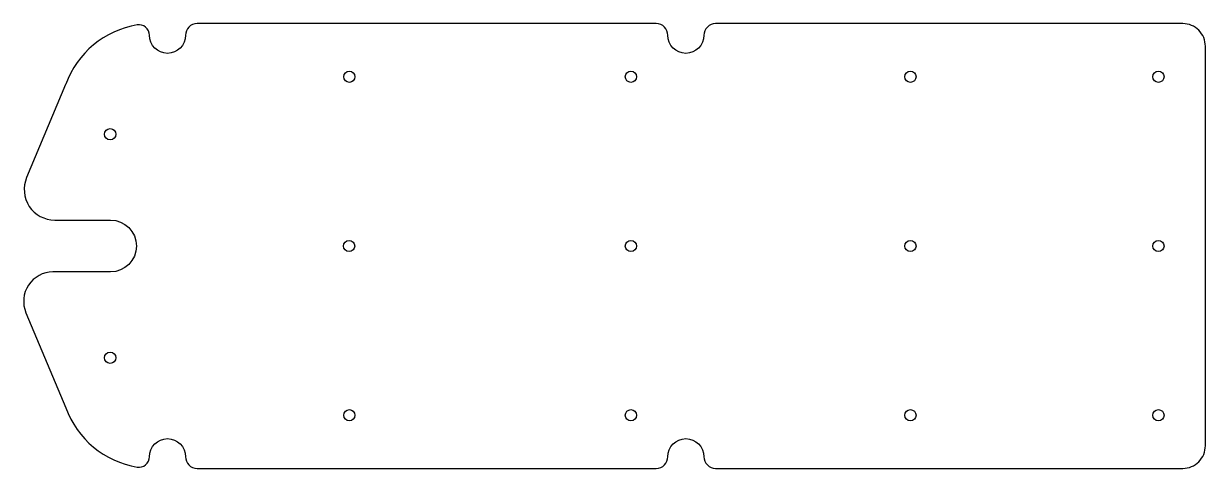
# Model space of a CAD drawing. Header units: millimetres. Extents: x -77 to 972, y -197 to 197.
import ezdxf

# ---------------------------------------------------------------- set-up
doc = ezdxf.new("R2010")
doc.units = ezdxf.units.MM
doc.layers.add('HOLES', color=1, linetype='Continuous')
doc.layers.add('PROFILES', color=5, linetype='Continuous')

msp = doc.modelspace()

# ---------------------------------------------------------------- linework, layer by layer
at = {"layer": 'HOLES'}
for centre in [(212.2, 150), (462, 150), (710, 150), (930, 150), (0, 99), (212, 0), (462, 0), (710, 0), (930, 0), (0, -99), (212.2, -150), (462, -150), (710, -150), (930, -150)]:
    msp.add_circle(centre, 5, dxfattribs=at)
at = {"layer": 'PROFILES'}
msp.add_lwpolyline([(951.7, -197, 0.414214), (971.7, -177), (971.7, 177, 0.414214), (951.7, 197), (537.1, 197, 0.414214), (526.8, 186.7, -1), (494.8, 186.7, 0.414214), (484.5, 197), (77.1, 197, 0.414214), (66.8, 186.7, -1), (34.8, 186.7, 0.463851), (23.9, 195.9, 0.269092), (-39.4, 143.4), (-39.5, 143), (-74.1, 60.6, 0.536047), (-49.2, 23), (0.3, 23, -1), (0.3, -23), (-50.8, -23, 0.535996), (-74.7, -59.1), (-39.4, -143.3, 0.269308), (23.9, -195.9, 0.463851), (34.8, -186.7, -1), (66.8, -186.7, 0.414214), (77.1, -197), (484.5, -197, 0.414214), (494.8, -186.7, -1), (526.8, -186.7, 0.414214), (537.1, -197)], format="xyb", close=True, dxfattribs=at)

doc.saveas('drawing.dxf')
